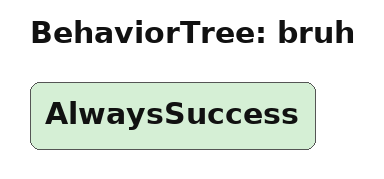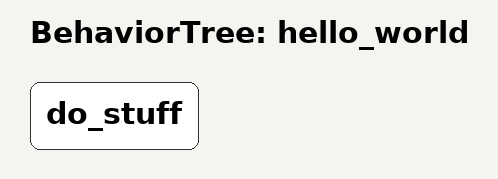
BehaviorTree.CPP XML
<?xml version="1.0" encoding="UTF-8"?>
<root BTCPP_format="4">
  <BehaviorTree ID="bruh">
    <AlwaysSuccess/>
  </BehaviorTree>

  <BehaviorTree ID="hello_world">
    <do_stuff/>
  </BehaviorTree>

</root>
